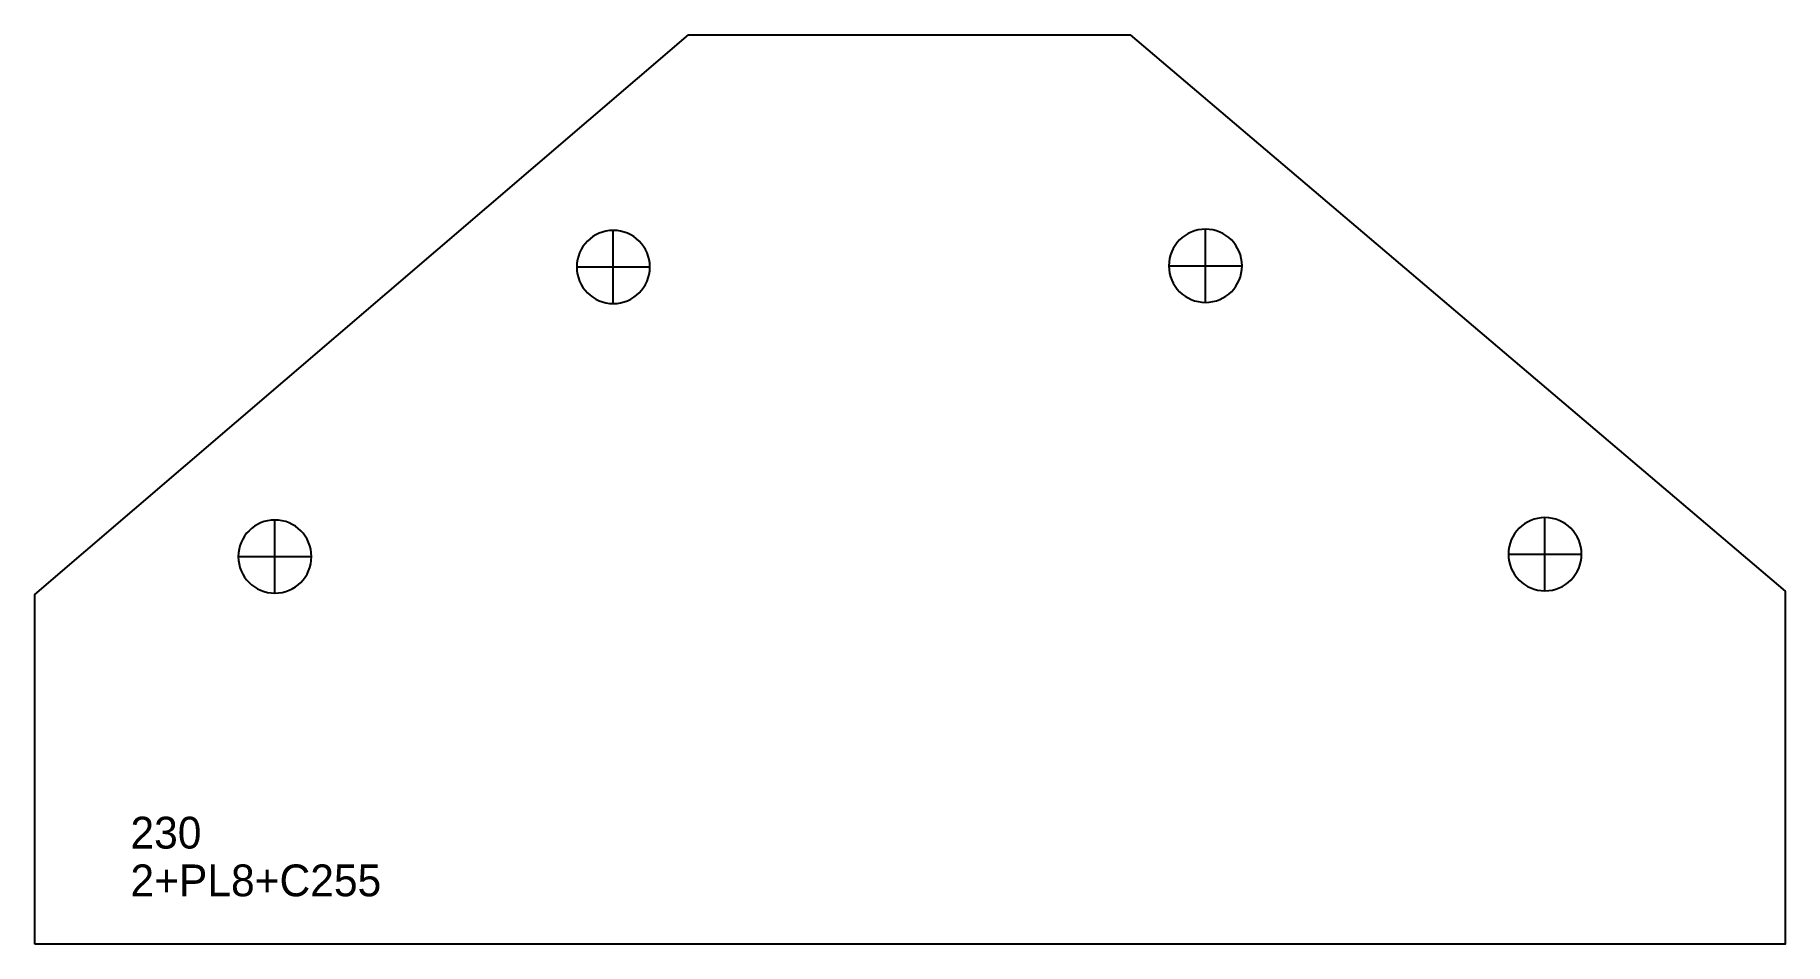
# Model space of a CAD drawing. Extents: x 0 to 550, y 0 to 286.
import ezdxf

# ---------------------------------------------------------------- set-up
doc = ezdxf.new("R2010")
doc.units = 0
for name, color, linetype in [('22', 7, 'CONTINUOUS'), ('CUT', 7, 'CONTINUOUS'), ('SCRIBE', 3, 'CONTINUOUS'), ('TEXT', 7, 'CONTINUOUS')]:
    doc.layers.add(name, color=color, linetype=linetype)

msp = doc.modelspace()

# ---------------------------------------------------------------- linework, layer by layer
at = {"layer": '22', "color": 7, "linetype": 'CONTINUOUS'}
for p, q in [((181.74, 201.32), (181.74, 224.32)), ((367.85, 201.68), (367.85, 224.68)), ((170.24, 212.82), (193.24, 212.82)), ((356.35, 213.18), (379.35, 213.18)), ((75.39, 110.28), (75.39, 133.28)), ((474.55, 111.04), (474.55, 134.04)), ((63.89, 121.78), (86.89, 121.78)), ((463.05, 122.54), (486.05, 122.54))]:
    msp.add_line(p, q, dxfattribs=at)
for points in [[(181.74, 224.32, 1), (181.74, 201.32, 1)], [(367.85, 224.68, 1), (367.85, 201.68, 1)], [(75.39, 133.28, 1), (75.39, 110.28, 1)], [(474.55, 134.04, 1), (474.55, 111.04, 1)]]:
    msp.add_lwpolyline(points, format="xyb", close=True, dxfattribs=at)
at = {"layer": 'CUT', "color": 7, "linetype": 'CONTINUOUS'}
msp.add_lwpolyline([(0, 0), (0, 109.89), (205.42, 285.74), (344.2, 285.74), (549.98, 110.94), (549.98, 0)], close=True, dxfattribs=at)

# ---------------------------------------------------------------- texts
at = {"layer": 'SCRIBE', "color": 3}
msp.add_text('230', height=10, dxfattribs=at).set_placement((30, 30))
at = {"layer": 'TEXT', "color": 7}
msp.add_text('2+PL8+C255', height=10, dxfattribs=at).set_placement((30, 15))

doc.saveas('drawing.dxf')
